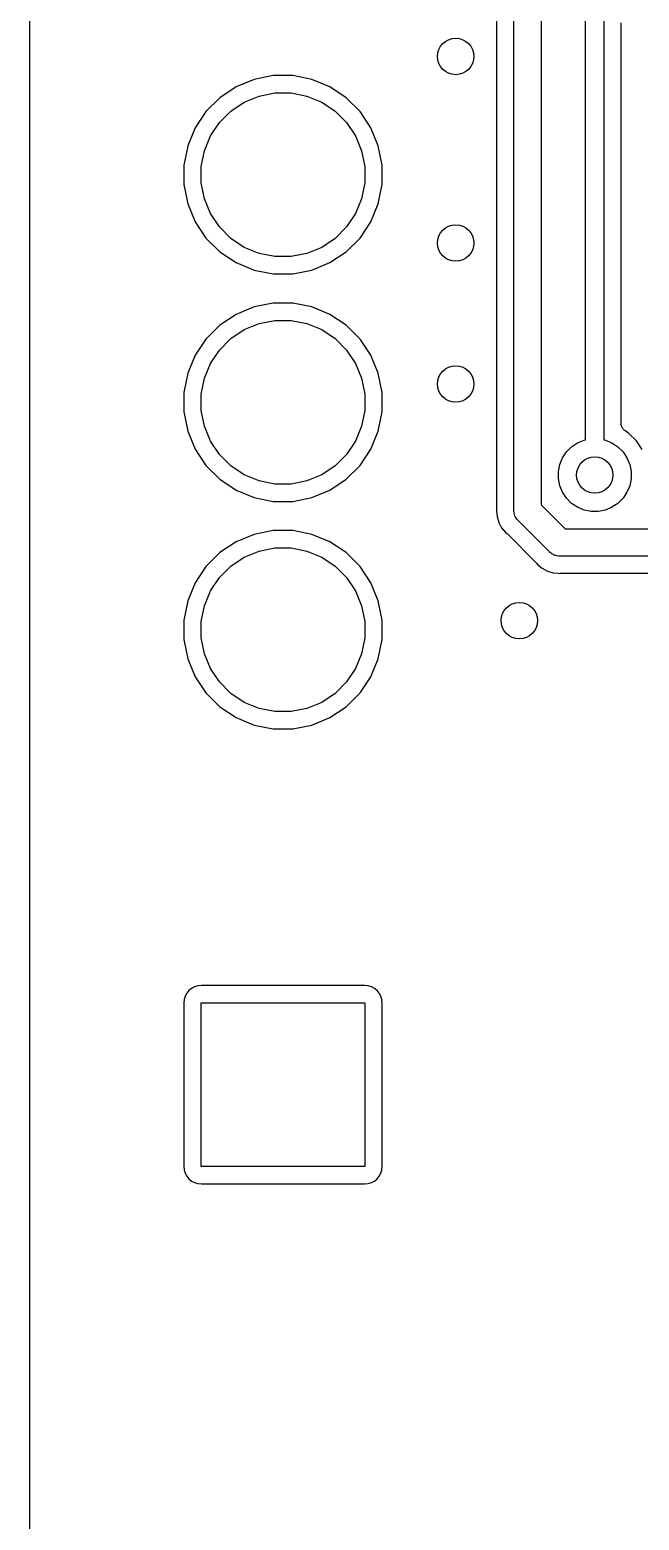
# Model space of a CAD drawing. Extents: x 100.2 to 129.8, y -164.8 to -95.2.
# Drawn here: x 100.22 to 106.92, y -135.29 to -118.91 of the extents above; entities that cross this region are included whole.
import ezdxf

# ---------------------------------------------------------------- set-up
doc = ezdxf.new("R2010")
doc.units = 0
doc.layers.add('BLACK', color=7, linetype='CONTINUOUS')

msp = doc.modelspace()

# ---------------------------------------------------------------- linework, layer by layer
at = {"layer": 'BLACK', "linetype": 'CONTINUOUS'}
for p, q in [((100.215, -154.905), (100.215, -105.095)), ((105.839, -117.718), (105.839, -124.127)), ((105.349, -117.891), (105.349, -124.168)), ((105.539, -124.182), (105.539, -117.773)), ((106.329, -123.412), (106.329, -118.676)), ((106.529, -118.713), (106.529, -123.412)), ((106.719, -123.233), (106.719, -118.831)), ((102.484, -119.534), (102.305, -119.653)), ((102.682, -119.452), (102.484, -119.534)), ((102.893, -119.41), (102.682, -119.452)), ((103.107, -119.41), (102.893, -119.41)), ((103.318, -119.452), (103.107, -119.41)), ((103.516, -119.534), (103.318, -119.452)), ((103.695, -119.653), (103.516, -119.534)), ((102.305, -119.653), (102.153, -119.805)), ((102.426, -119.801), (102.574, -119.702)), ((102.574, -119.702), (102.737, -119.635)), ((102.737, -119.635), (102.911, -119.6)), ((102.911, -119.6), (103.089, -119.6)), ((103.089, -119.6), (103.263, -119.635)), ((103.263, -119.635), (103.426, -119.702)), ((103.426, -119.702), (103.574, -119.801)), ((103.847, -119.805), (103.695, -119.653)), ((102.153, -119.805), (102.034, -119.984)), ((102.301, -119.926), (102.426, -119.801)), ((103.574, -119.801), (103.699, -119.926)), ((103.966, -119.984), (103.847, -119.805)), ((102.034, -119.984), (101.952, -120.182)), ((102.202, -120.074), (102.301, -119.926)), ((103.699, -119.926), (103.798, -120.074)), ((104.048, -120.182), (103.966, -119.984)), ((101.952, -120.182), (101.91, -120.393)), ((102.135, -120.237), (102.202, -120.074)), ((103.798, -120.074), (103.865, -120.237)), ((104.09, -120.393), (104.048, -120.182)), ((102.1, -120.411), (102.135, -120.237)), ((103.865, -120.237), (103.9, -120.411)), ((101.91, -120.393), (101.91, -120.607)), ((102.1, -120.589), (102.1, -120.411)), ((103.9, -120.411), (103.9, -120.589)), ((104.09, -120.607), (104.09, -120.393)), ((101.91, -120.607), (101.952, -120.818)), ((102.135, -120.763), (102.1, -120.589)), ((103.9, -120.589), (103.865, -120.763)), ((104.048, -120.818), (104.09, -120.607)), ((101.952, -120.818), (102.034, -121.016)), ((102.202, -120.926), (102.135, -120.763)), ((103.865, -120.763), (103.798, -120.926)), ((103.966, -121.016), (104.048, -120.818)), ((102.034, -121.016), (102.153, -121.195)), ((102.301, -121.074), (102.202, -120.926)), ((103.798, -120.926), (103.699, -121.074)), ((103.847, -121.195), (103.966, -121.016)), ((102.153, -121.195), (102.305, -121.347)), ((102.426, -121.199), (102.301, -121.074)), ((102.574, -121.298), (102.426, -121.199)), ((103.574, -121.199), (103.426, -121.298)), ((103.699, -121.074), (103.574, -121.199)), ((103.695, -121.347), (103.847, -121.195)), ((102.305, -121.347), (102.484, -121.466)), ((102.737, -121.365), (102.574, -121.298)), ((102.911, -121.4), (102.737, -121.365)), ((103.263, -121.365), (103.089, -121.4)), ((103.426, -121.298), (103.263, -121.365)), ((103.516, -121.466), (103.695, -121.347)), ((102.484, -121.466), (102.682, -121.548)), ((103.089, -121.4), (102.911, -121.4)), ((103.318, -121.548), (103.516, -121.466)), ((102.682, -121.548), (102.893, -121.59)), ((102.893, -121.59), (103.107, -121.59)), ((103.107, -121.59), (103.318, -121.548)), ((102.682, -121.952), (102.484, -122.034)), ((102.893, -121.91), (102.682, -121.952)), ((103.107, -121.91), (102.893, -121.91)), ((103.318, -121.952), (103.107, -121.91)), ((103.516, -122.034), (103.318, -121.952)), ((102.305, -122.153), (102.153, -122.305)), ((102.484, -122.034), (102.305, -122.153)), ((102.574, -122.202), (102.737, -122.135)), ((102.737, -122.135), (102.911, -122.1)), ((102.911, -122.1), (103.089, -122.1)), ((103.089, -122.1), (103.263, -122.135)), ((103.263, -122.135), (103.426, -122.202)), ((103.695, -122.153), (103.516, -122.034)), ((103.847, -122.305), (103.695, -122.153)), ((102.153, -122.305), (102.034, -122.484)), ((102.301, -122.426), (102.426, -122.301)), ((102.426, -122.301), (102.574, -122.202)), ((103.426, -122.202), (103.574, -122.301)), ((103.574, -122.301), (103.699, -122.426)), ((103.966, -122.484), (103.847, -122.305)), ((102.034, -122.484), (101.952, -122.682)), ((102.202, -122.574), (102.301, -122.426)), ((103.699, -122.426), (103.798, -122.574)), ((104.048, -122.682), (103.966, -122.484)), ((102.135, -122.737), (102.202, -122.574)), ((103.798, -122.574), (103.865, -122.737)), ((101.952, -122.682), (101.91, -122.893)), ((102.1, -122.911), (102.135, -122.737)), ((103.865, -122.737), (103.9, -122.911)), ((104.09, -122.893), (104.048, -122.682)), ((101.91, -122.893), (101.91, -123.107)), ((102.1, -123.089), (102.1, -122.911)), ((103.9, -122.911), (103.9, -123.089)), ((104.09, -123.107), (104.09, -122.893)), ((101.91, -123.107), (101.952, -123.318)), ((102.135, -123.263), (102.1, -123.089)), ((103.9, -123.089), (103.865, -123.263)), ((104.048, -123.318), (104.09, -123.107)), ((101.952, -123.318), (102.034, -123.516)), ((102.202, -123.426), (102.135, -123.263)), ((103.865, -123.263), (103.798, -123.426)), ((103.966, -123.516), (104.048, -123.318)), ((106.72, -123.242), (106.719, -123.233)), ((106.721, -123.251), (106.72, -123.242)), ((106.721, -123.252), (106.721, -123.251)), ((106.721, -123.251), (106.721, -123.251)), ((106.723, -123.26), (106.721, -123.252)), ((106.726, -123.269), (106.723, -123.26)), ((106.726, -123.27), (106.726, -123.269)), ((106.726, -123.269), (106.726, -123.269)), ((106.73, -123.277), (106.726, -123.27)), ((106.734, -123.285), (106.73, -123.277)), ((106.735, -123.286), (106.734, -123.285)), ((106.74, -123.293), (106.735, -123.286)), ((106.735, -123.286), (106.735, -123.286)), ((106.746, -123.3), (106.74, -123.293)), ((106.753, -123.306), (106.746, -123.3)), ((106.746, -123.3), (106.746, -123.3)), ((106.746, -123.3), (106.746, -123.3)), ((106.76, -123.312), (106.753, -123.306)), ((106.761, -123.312), (106.76, -123.312)), ((106.805, -123.342), (106.761, -123.312)), ((106.761, -123.312), (106.761, -123.312)), ((106.761, -123.312), (106.761, -123.312)), ((106.761, -123.312), (106.761, -123.312)), ((102.301, -123.574), (102.202, -123.426)), ((103.798, -123.426), (103.699, -123.574)), ((106.118, -123.545), (106.174, -123.489)), ((106.174, -123.489), (106.239, -123.446)), ((106.239, -123.446), (106.312, -123.415)), ((106.312, -123.415), (106.329, -123.412)), ((106.529, -123.412), (106.546, -123.415)), ((106.546, -123.415), (106.618, -123.446)), ((106.618, -123.446), (106.684, -123.489)), ((106.684, -123.489), (106.74, -123.545)), ((106.887, -123.424), (106.805, -123.342)), ((106.952, -123.521), (106.887, -123.424)), ((102.034, -123.516), (102.153, -123.695)), ((102.426, -123.699), (102.301, -123.574)), ((103.699, -123.574), (103.574, -123.699)), ((103.847, -123.695), (103.966, -123.516)), ((106.044, -123.683), (106.074, -123.611)), ((106.074, -123.611), (106.118, -123.545)), ((106.74, -123.545), (106.783, -123.611)), ((106.783, -123.611), (106.813, -123.683)), ((102.153, -123.695), (102.305, -123.847)), ((102.574, -123.798), (102.426, -123.699)), ((102.737, -123.865), (102.574, -123.798)), ((103.426, -123.798), (103.263, -123.865)), ((103.574, -123.699), (103.426, -123.798)), ((103.695, -123.847), (103.847, -123.695)), ((106.029, -123.761), (106.044, -123.683)), ((106.029, -123.839), (106.029, -123.761)), ((106.813, -123.683), (106.829, -123.761)), ((106.829, -123.761), (106.829, -123.839)), ((102.305, -123.847), (102.484, -123.966)), ((102.484, -123.966), (102.682, -124.048)), ((102.911, -123.9), (102.737, -123.865)), ((103.089, -123.9), (102.911, -123.9)), ((103.263, -123.865), (103.089, -123.9)), ((103.318, -124.048), (103.516, -123.966)), ((103.516, -123.966), (103.695, -123.847)), ((106.044, -123.917), (106.029, -123.839)), ((106.074, -123.989), (106.044, -123.917)), ((106.813, -123.917), (106.783, -123.989)), ((106.829, -123.839), (106.813, -123.917)), ((102.682, -124.048), (102.893, -124.09)), ((102.893, -124.09), (103.107, -124.09)), ((103.107, -124.09), (103.318, -124.048)), ((105.839, -124.127), (106.102, -124.39)), ((106.118, -124.055), (106.074, -123.989)), ((106.174, -124.111), (106.118, -124.055)), ((106.239, -124.154), (106.174, -124.111)), ((106.684, -124.111), (106.618, -124.154)), ((106.74, -124.055), (106.684, -124.111)), ((106.783, -123.989), (106.74, -124.055)), ((105.348, -124.177), (105.347, -124.189)), ((105.347, -124.189), (105.348, -124.201)), ((105.349, -124.169), (105.348, -124.173)), ((105.348, -124.173), (105.348, -124.177)), ((105.348, -124.201), (105.348, -124.201)), ((105.348, -124.201), (105.354, -124.256)), ((105.349, -124.168), (105.349, -124.169)), ((105.354, -124.256), (105.373, -124.32)), ((105.538, -124.189), (105.539, -124.182)), ((105.539, -124.196), (105.538, -124.189)), ((105.541, -124.218), (105.539, -124.196)), ((105.539, -124.196), (105.539, -124.196)), ((105.55, -124.247), (105.541, -124.218)), ((105.554, -124.255), (105.55, -124.247)), ((105.564, -124.273), (105.554, -124.255)), ((105.573, -124.285), (105.564, -124.273)), ((105.582, -124.295), (105.573, -124.285)), ((105.588, -124.3), (105.582, -124.295)), ((105.929, -124.641), (105.588, -124.3)), ((106.312, -124.185), (106.239, -124.154)), ((106.389, -124.2), (106.312, -124.185)), ((106.468, -124.2), (106.389, -124.2)), ((106.546, -124.185), (106.468, -124.2)), ((106.618, -124.154), (106.546, -124.185)), ((102.682, -124.452), (102.484, -124.534)), ((102.893, -124.41), (102.682, -124.452)), ((103.107, -124.41), (102.893, -124.41)), ((103.318, -124.452), (103.107, -124.41)), ((103.516, -124.534), (103.318, -124.452)), ((105.373, -124.32), (105.405, -124.379)), ((105.405, -124.379), (105.447, -124.43)), ((105.447, -124.43), (105.457, -124.438)), ((105.457, -124.438), (105.458, -124.439)), ((105.458, -124.439), (105.46, -124.442)), ((105.46, -124.442), (105.464, -124.444)), ((105.464, -124.444), (105.784, -124.765)), ((106.102, -124.39), (108.898, -124.39)), ((102.484, -124.534), (102.305, -124.653)), ((102.574, -124.702), (102.737, -124.635)), ((102.737, -124.635), (102.911, -124.6)), ((102.911, -124.6), (103.089, -124.6)), ((103.089, -124.6), (103.263, -124.635)), ((103.263, -124.635), (103.426, -124.702)), ((103.695, -124.653), (103.516, -124.534)), ((105.933, -124.647), (105.929, -124.641)), ((102.153, -124.805), (102.034, -124.984)), ((102.305, -124.653), (102.153, -124.805)), ((102.301, -124.926), (102.426, -124.801)), ((102.426, -124.801), (102.574, -124.702)), ((103.426, -124.702), (103.574, -124.801)), ((103.574, -124.801), (103.699, -124.926)), ((103.847, -124.805), (103.695, -124.653)), ((103.966, -124.984), (103.847, -124.805)), ((105.784, -124.765), (105.785, -124.766)), ((105.785, -124.766), (105.788, -124.769)), ((105.788, -124.769), (105.791, -124.772)), ((105.791, -124.772), (105.798, -124.782)), ((105.798, -124.782), (105.85, -124.824)), ((105.939, -124.651), (105.933, -124.647)), ((105.956, -124.665), (105.939, -124.651)), ((105.982, -124.679), (105.956, -124.665)), ((105.989, -124.681), (105.982, -124.679)), ((106.011, -124.688), (105.989, -124.681)), ((106.033, -124.69), (106.011, -124.688)), ((106.04, -124.691), (106.033, -124.69)), ((106.033, -124.69), (106.033, -124.69)), ((106.047, -124.69), (106.04, -124.691)), ((108.953, -124.69), (106.047, -124.69)), ((102.202, -125.074), (102.301, -124.926)), ((103.699, -124.926), (103.798, -125.074)), ((105.85, -124.824), (105.909, -124.856)), ((105.909, -124.856), (105.973, -124.875)), ((105.973, -124.875), (106.028, -124.88)), ((106.028, -124.88), (106.028, -124.88)), ((106.028, -124.88), (106.04, -124.882)), ((106.04, -124.882), (106.052, -124.88)), ((106.052, -124.88), (106.053, -124.88)), ((106.053, -124.88), (106.057, -124.88)), ((106.057, -124.88), (106.061, -124.88)), ((106.061, -124.88), (108.939, -124.88)), ((102.034, -124.984), (101.952, -125.182)), ((102.135, -125.237), (102.202, -125.074)), ((103.798, -125.074), (103.865, -125.237)), ((104.048, -125.182), (103.966, -124.984)), ((101.952, -125.182), (101.91, -125.393)), ((102.1, -125.411), (102.135, -125.237)), ((103.865, -125.237), (103.9, -125.411)), ((104.09, -125.393), (104.048, -125.182)), ((101.91, -125.393), (101.91, -125.607)), ((102.1, -125.589), (102.1, -125.411)), ((103.9, -125.411), (103.9, -125.589)), ((104.09, -125.607), (104.09, -125.393)), ((101.91, -125.607), (101.952, -125.818)), ((102.135, -125.763), (102.1, -125.589)), ((103.9, -125.589), (103.865, -125.763)), ((104.048, -125.818), (104.09, -125.607)), ((102.202, -125.926), (102.135, -125.763)), ((103.865, -125.763), (103.798, -125.926)), ((101.952, -125.818), (102.034, -126.016)), ((102.301, -126.074), (102.202, -125.926)), ((103.798, -125.926), (103.699, -126.074)), ((103.966, -126.016), (104.048, -125.818)), ((102.034, -126.016), (102.153, -126.195)), ((102.426, -126.199), (102.301, -126.074)), ((103.699, -126.074), (103.574, -126.199)), ((103.847, -126.195), (103.966, -126.016)), ((102.153, -126.195), (102.305, -126.347)), ((102.574, -126.298), (102.426, -126.199)), ((103.574, -126.199), (103.426, -126.298)), ((103.695, -126.347), (103.847, -126.195)), ((102.305, -126.347), (102.484, -126.466)), ((102.737, -126.365), (102.574, -126.298)), ((102.911, -126.4), (102.737, -126.365)), ((103.089, -126.4), (102.911, -126.4)), ((103.263, -126.365), (103.089, -126.4)), ((103.426, -126.298), (103.263, -126.365)), ((103.516, -126.466), (103.695, -126.347)), ((102.484, -126.466), (102.682, -126.548)), ((102.682, -126.548), (102.893, -126.59)), ((102.893, -126.59), (103.107, -126.59)), ((103.107, -126.59), (103.318, -126.548)), ((103.318, -126.548), (103.516, -126.466)), ((101.924, -129.527), (101.913, -129.563)), ((101.941, -129.494), (101.924, -129.527)), ((101.965, -129.465), (101.941, -129.494)), ((101.994, -129.441), (101.965, -129.465)), ((102.027, -129.424), (101.994, -129.441)), ((102.063, -129.413), (102.027, -129.424)), ((102.105, -129.409), (102.063, -129.413)), ((103.895, -129.409), (102.105, -129.409)), ((103.937, -129.413), (103.895, -129.409)), ((103.973, -129.424), (103.937, -129.413)), ((104.006, -129.441), (103.973, -129.424)), ((104.035, -129.465), (104.006, -129.441)), ((104.059, -129.494), (104.035, -129.465)), ((104.076, -129.527), (104.059, -129.494)), ((104.087, -129.563), (104.076, -129.527)), ((101.913, -129.563), (101.909, -129.605)), ((101.909, -129.605), (101.909, -131.395)), ((102.1, -131.4), (102.1, -129.6)), ((102.1, -129.6), (103.9, -129.6)), ((103.9, -129.6), (103.9, -131.4)), ((104.091, -129.605), (104.087, -129.563)), ((104.091, -131.395), (104.091, -129.605)), ((101.909, -131.395), (101.913, -131.437)), ((101.913, -131.437), (101.924, -131.473)), ((101.924, -131.473), (101.941, -131.506)), ((101.941, -131.506), (101.965, -131.535)), ((103.9, -131.4), (102.1, -131.4)), ((104.035, -131.535), (104.059, -131.506)), ((104.059, -131.506), (104.076, -131.473)), ((104.076, -131.473), (104.087, -131.437)), ((104.087, -131.437), (104.091, -131.395)), ((101.965, -131.535), (101.994, -131.559)), ((101.994, -131.559), (102.027, -131.576)), ((102.027, -131.576), (102.063, -131.587)), ((102.063, -131.587), (102.105, -131.591)), ((102.105, -131.591), (103.895, -131.591)), ((103.895, -131.591), (103.937, -131.587)), ((103.937, -131.587), (103.973, -131.576)), ((103.973, -131.576), (104.006, -131.559)), ((104.006, -131.559), (104.035, -131.535))]:
    msp.add_line(p, q, dxfattribs=at)
at = {"layer": 'BLACK'}
for centre in [(104.9, -119.2), (104.9, -121.25), (104.9, -122.8), (106.429, -123.8), (105.6, -125.4)]:
    msp.add_circle(centre, 0.2, dxfattribs=at)

doc.saveas('drawing.dxf')
